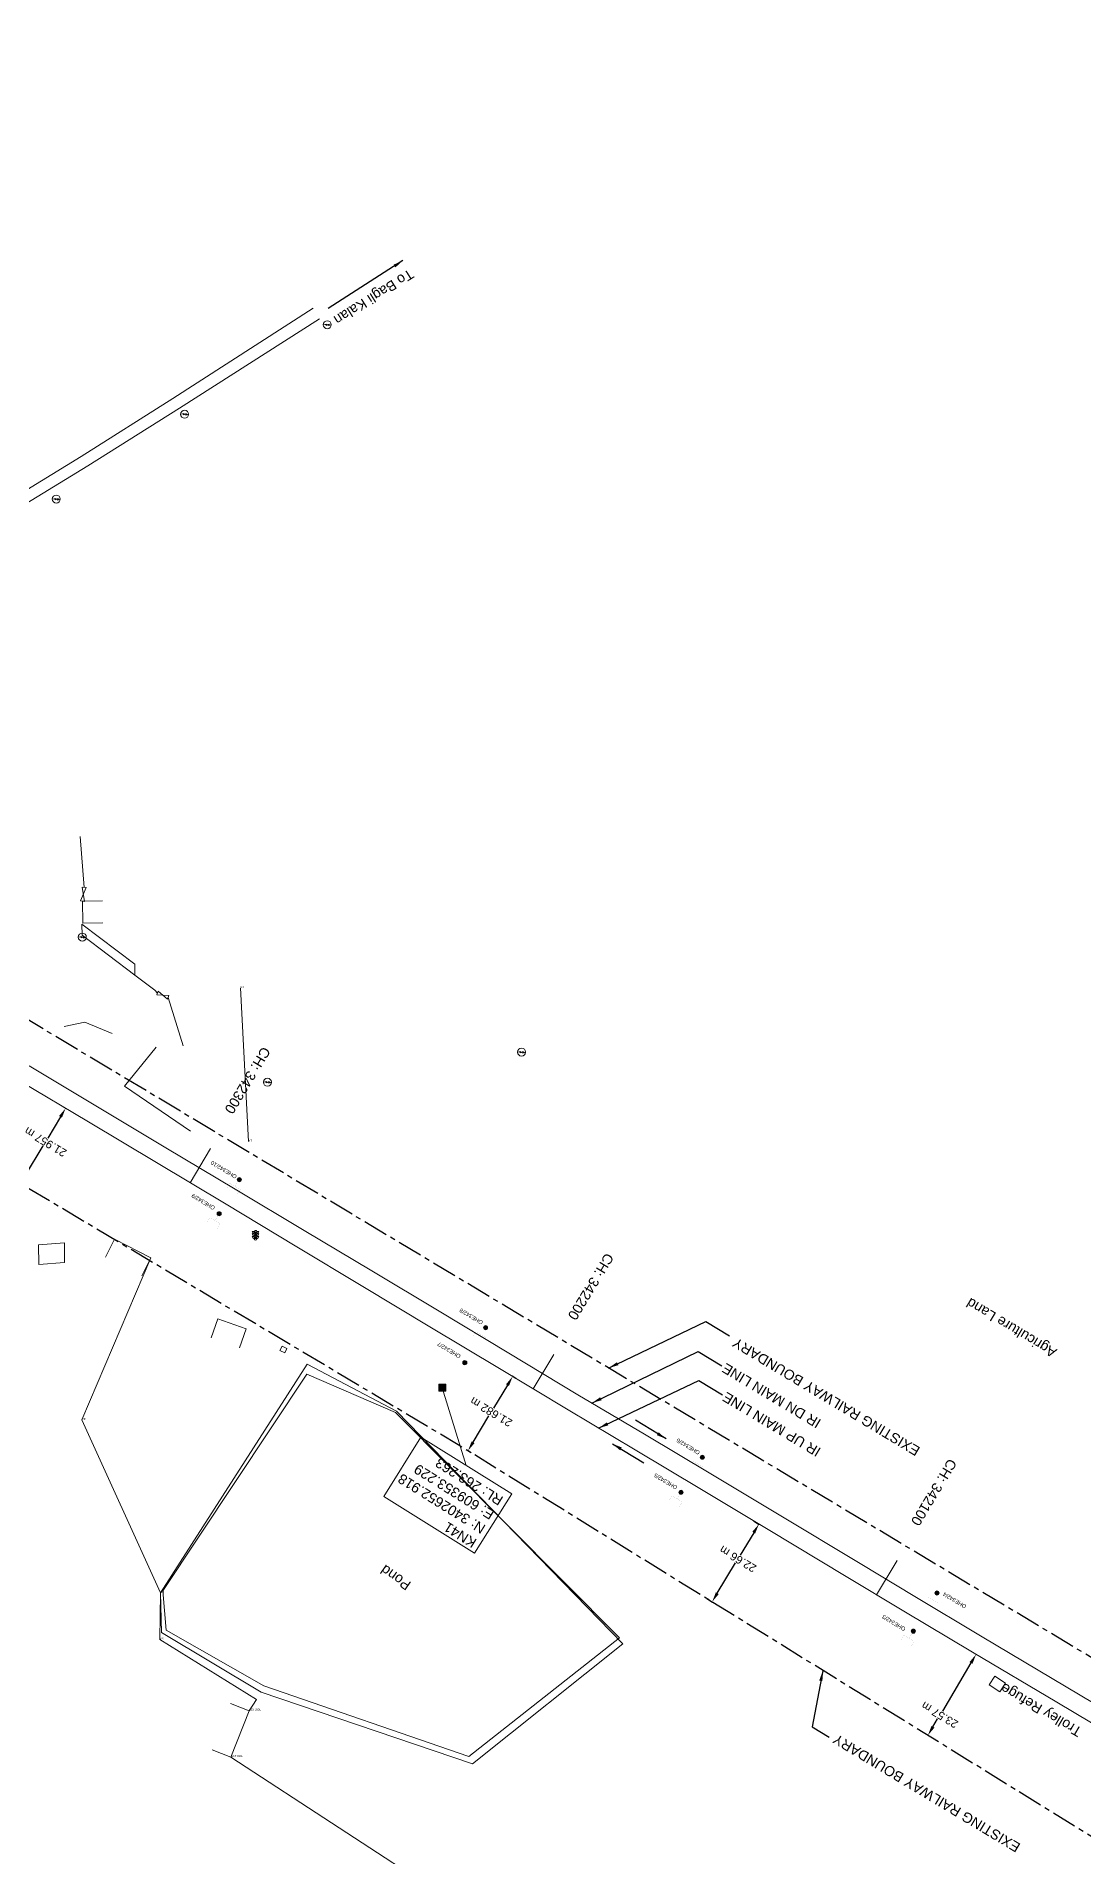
# Model space of a CAD drawing. Header units: feet. Extents: x 593168 to 611286, y 3401475 to 3412398.
# Drawn here: x 609251.9 to 609513.4, y 3402535.7 to 3402990.6 of the extents above; entities that cross this region are included whole.
import ezdxf
from ezdxf.enums import TextEntityAlignment as Align

# ---------------------------------------------------------------- set-up
doc = ezdxf.new("R2010")
doc.units = ezdxf.units.FT
doc.header["$MEASUREMENT"] = 0
doc.linetypes.add('CENTER', pattern=[2, 1.25, -0.25, 0.25, -0.25])
doc.layers.get('Defpoints').update_dxf_attribs({"lineweight": 0})
for name, color, linetype, lineweight in [('Bench_Mark', 7, 'Continuous', 0), ('Compound Wall', 251, 'Continuous', 0), ('DFCC BOUNDARY', 6, 'CENTER', 0), ('Educational Building Pucca', 251, 'Continuous', 0), ('Electric Pole', 251, 'Continuous', 0), ('Existing IR Chainage', 7, 'Continuous', 0), ('Existing IR Track', 143, 'Continuous', 0), ('Fence', 251, 'F-LINE', 0), ('Gate', 251, 'Continuous', 0), ('OHE MAST', 8, 'Continuous', 0), ('OHE MAST TEXT', 8, 'Continuous', 0), ('Pond Bottom', 5, 'Continuous', 0), ('Pond Top', 5, 'Continuous', 0), ('Residential Building Pucca', 251, 'Continuous', 0), ('Side Details', 251, 'Continuous', 0), ('Sign Board', 251, 'Continuous', 0), ('Subroad Edge', 34, 'Continuous', 0), ('Text1', 251, 'Continuous', 0), ('TOPOSTYLEREMARK', 251, 'Continuous', 0), ('Trolley Stand', 251, 'Continuous', 0), ('Village Area', 251, 'Continuous', 0), ('Village Area text', 251, 'Continuous', 0), ('Water Logged Area', 5, 'Continuous', 0)]:
    doc.layers.add(name, color=color, linetype=linetype, lineweight=lineweight)
doc.layers.add('Existing Railway Boundary', color=7, linetype='CENTER')
doc.styles.get("Standard").update_dxf_attribs({"font": 'arial.ttf'})
doc.styles.add('Style-Arial', font='arial.ttf')
doc.linetypes.add('F-LINE', pattern='A,0.6,["X",Standard,S=0.3,R=0,X=0,Y=-0.15],0.1', length=0.7)
doc.dimstyles.new('ISO-25', dxfattribs={"dimtxt": 2.5, "dimasz": 2.5, "dimexe": 1.25, "dimexo": 0.625, "dimtad": 1, "dimtxsty": 'Standard', "dimcen": 2.5, "dimadec": 0, "dimazin": 0, "dimtfac": 1, "dimtmove": 0, "dimatfit": 3, "dimfxl": 1, "dimarcsym": 0})
doc.dimstyles.get("Standard").update_dxf_attribs({"dimtxt": 0.18, "dimasz": 0.18, "dimexe": 0.18, "dimexo": 0.0625, "dimgap": 0.09, "dimtad": 0, "dimtih": 1, "dimtoh": 1, "dimdec": 4, "dimzin": 0, "dimdsep": 46, "dimtxsty": 'Standard', "dimcen": 0.09, "dimadec": 0, "dimazin": 0, "dimtfac": 1, "dimtdec": 4, "dimtofl": 0, "dimtmove": 0, "dimatfit": 3, "dimfxl": 1, "dimtolj": 1, "dimtzin": 0, "dimarcsym": 0})

# ---------------------------------------------------------------- blocks, each defined once
blk = doc.blocks.new('GT')
at = {"layer": 'Gate'}
for p, q in [((-0.5, -0.5), (-0.5, 0.5)), ((-0.5, 0.5), (0.5, -0.5)), ((0.5, 0.5), (0.5, -0.5))]:
    blk.add_line(p, q, dxfattribs=at)
blk.add_lwpolyline([(0.5, 0.5), (-0.5, -0.5)], dxfattribs=at)
blk = doc.blocks.new('EP')
blk.add_hatch(color=8).paths.add_polyline_path([(-0.21, -0.05), (-0.21, 0.16), (-0.93, -0.01), (-0.31, 0.07), (-0.31, -0.19), (0.31, 0), (0.31, -0.24), (0.94, -0.01), (0.41, -0.1), (0.43, 0.15)])
at = {"color": 8}
for p, q in [((-0.93, -0.01), (-0.21, 0.16)), ((-0.31, 0.07), (-0.93, -0.01)), ((-0.31, -0.19), (-0.31, 0.07)), ((0.31, 0), (-0.31, -0.19)), ((-0.21, 0.16), (-0.21, -0.05)), ((-0.21, -0.05), (0.43, 0.15)), ((0.31, -0.24), (0.31, 0)), ((0.43, 0.15), (0.41, -0.1)), ((0.94, -0.01), (0.31, -0.24)), ((0.41, -0.1), (0.94, -0.01))]:
    blk.add_line(p, q, dxfattribs=at)
blk.add_circle((0, 0), 1, dxfattribs=at)
blk = doc.blocks.new('SIG')
for color, points in [(1, [(-0.22, 0.42, 0.180295), (-0.01, 0.33, -0.00255), (0.01, 0.33, -0.00255), (0.02, 0.33, 0.180295), (0.23, 0.42, -0.002654), (0.25, 0.44, 0.184495), (0.33, 0.65, 1.000001), (-0.32, 0.65, 0.184495), (-0.24, 0.44, -0.002654)]), (2, [(0.23, -0.23, -0.002654), (0.25, -0.21, 0.184495), (0.33, 0.01, 1.000001), (-0.32, 0.01, 0.184495), (-0.24, -0.21, -0.002654), (-0.22, -0.23, 0.180295), (-0.01, -0.32, -0.00255), (0.01, -0.32, -0.00255), (0.02, -0.32, 0.180295)]), (3, [(0.23, -0.88, -0.002654), (0.25, -0.86, 0.184495), (0.33, -0.64, 1.000001), (-0.32, -0.64, 0.184495), (-0.24, -0.86, -0.002654), (-0.22, -0.88, 0.395599)])]:
    blk.add_hatch(color=color).paths.add_polyline_path(points)
for p, q in [((-0.31, 0.98), (-0.32, -0.9)), ((0.33, -0.9), (0.32, 0.98))]:
    blk.add_line(p, q)
for points in [[(-0.31, 0.98), (-0.81, 0.98, 0.198758), (-0.42, 0.41, 0.003814), (-0.31, 0.39, 0.003814)], [(-0.31, 0.33), (-0.81, 0.33, 0.198758), (-0.42, -0.23, 0.003727), (-0.32, -0.26, 0.003727)], [(0.32, 0.98), (0.82, 0.98, -0.198758), (0.44, 0.41, -0.003814), (0.32, 0.39, -0.003814)], [(0.32, 0.33), (0.82, 0.33, -0.198758), (0.44, -0.23, -0.003727), (0.33, -0.26, -0.003727)], [(-0.32, -0.32), (-0.81, -0.32, 0.198758), (-0.42, -0.88, 0.003639), (-0.32, -0.9)], [(0.33, -0.32), (0.82, -0.32, -0.198758), (0.44, -0.88, -0.003639), (0.33, -0.9)]]:
    blk.add_lwpolyline(points, format="xyb")
for centre, radius, start, end in [((0.01, 0.91), 0.324, 12.4049, 167.5951), ((0.01, 0.81), 0.357, 27.7578, 152.2422), ((0.01, -0.9), 0.324, 181.4572, 358.5428)]:
    blk.add_arc(centre, radius, start, end)
blk = doc.blocks.new('OHE MAST')
h = blk.add_hatch(color=256)
h.dxf.hatch_style = 1
edge = h.paths.add_edge_path()
edge.add_arc((0, 0), 0.514, 0, 360)
at = {"const_width": 0.01}
for points in [[(1.5, 3.5), (1.5, 2), (-1.5, 2), (-1.5, 3.5)], [(0, 2), (0, 0)]]:
    blk.add_lwpolyline(points, dxfattribs=at)
blk.add_circle((0, 0), 0.514)
blk = doc.blocks.new('*D367')
at = {"layer": 'Defpoints', "color": 0, "linetype": 'ByBlock', "ltscale": 5, "transparency": 16777216}
for p in [(609486.57, 3402586.31), (609486.6, 3402586.29), (609474.52, 3402566.05)]:
    blk.add_point(p, dxfattribs=at)
at = {"layer": 'DFCC BOUNDARY', "color": 0, "linetype": 'ByBlock', "lineweight": -2, "ltscale": 5, "transparency": 16777216}
for p, q in [((609486.68, 3402586.24), (609486.7, 3402586.23)), ((609485.32, 3402584.14), (609478.16, 3402572.11)), ((609475.82, 3402568.18), (609476.98, 3402570.13)), ((609474.62, 3402565.99), (609474.65, 3402565.97))]:
    blk.add_line(p, q, dxfattribs=at)
at = {"layer": 'DFCC BOUNDARY', "color": 0, "linetype": 'ByBlock', "ltscale": 5, "transparency": 16777216}
for points in [[(609484.96, 3402584.35), (609485.68, 3402583.93), (609486.6, 3402586.29)], [(609475.46, 3402568.4), (609476.18, 3402567.97), (609474.54, 3402566.03)]]:
    blk.add_solid(points, dxfattribs=at)
at = {"layer": 'DFCC BOUNDARY', "color": 0, "linetype": 'ByBlock', "ltscale": 5, "transparency": 16777216, "insert": (609477.51, 3402571.16), "char_height": 2, "attachment_point": 5, "rotation": 149, "style": 'Style-Arial'}
blk.add_mtext('\\A1;23.57 m', dxfattribs=at)
blk = doc.blocks.new('TerminatorOpen_0.5')
at = {"color": 0, "linetype": 'ByBlock', "lineweight": -2}
for q in [(-1, 0.25), (-1, 0), (-1, -0.25)]:
    blk.add_line((0, 0), q, dxfattribs=at)
blk = doc.blocks.new('*D368')
at = {"layer": 'Defpoints', "color": 0, "linetype": 'ByBlock', "ltscale": 5, "transparency": 16777216}
for p in [(609430.92, 3402619.68), (609432.33, 3402618.83), (609419.25, 3402600.26)]:
    blk.add_point(p, dxfattribs=at)
at = {"layer": 'DFCC BOUNDARY', "color": 0, "linetype": 'ByBlock', "lineweight": -2, "ltscale": 5, "transparency": 16777216}
for p, q in [((609431.03, 3402619.62), (609432.44, 3402618.77)), ((609431.05, 3402616.69), (609427.68, 3402611.09)), ((609421.95, 3402601.55), (609426.5, 3402609.12)), ((609419.35, 3402600.2), (609420.77, 3402599.35))]:
    blk.add_line(p, q, dxfattribs=at)
at = {"layer": 'DFCC BOUNDARY', "color": 0, "linetype": 'ByBlock', "ltscale": 5, "transparency": 16777216}
for points in [[(609430.69, 3402616.9), (609431.4, 3402616.47), (609432.33, 3402618.83)], [(609421.59, 3402601.77), (609422.3, 3402601.34), (609420.66, 3402599.41)]]:
    blk.add_solid(points, dxfattribs=at)
at = {"layer": 'DFCC BOUNDARY', "color": 0, "linetype": 'ByBlock', "ltscale": 5, "transparency": 16777216, "insert": (609427.09, 3402610.1), "char_height": 2, "attachment_point": 5, "rotation": 149, "style": 'Style-Arial'}
blk.add_mtext('\\A1;22.66 m', dxfattribs=at)
blk = doc.blocks.new('*D369')
at = {"layer": 'Defpoints', "color": 0, "linetype": 'ByBlock', "ltscale": 5, "transparency": 16777216}
for p in [(609370.83, 3402655.71), (609371.73, 3402655.17), (609360.55, 3402636.59)]:
    blk.add_point(p, dxfattribs=at)
at = {"layer": 'DFCC BOUNDARY', "color": 0, "linetype": 'ByBlock', "lineweight": -2, "ltscale": 5, "transparency": 16777216}
for p, q in [((609371.62, 3402655.23), (609370.72, 3402655.77)), ((609369.54, 3402653.57), (609366.08, 3402647.81)), ((609360.94, 3402639.28), (609364.89, 3402645.85)), ((609360.44, 3402636.65), (609359.54, 3402637.2))]:
    blk.add_line(p, q, dxfattribs=at)
at = {"layer": 'DFCC BOUNDARY', "color": 0, "linetype": 'ByBlock', "ltscale": 5, "transparency": 16777216}
for points in [[(609369.18, 3402653.78), (609369.9, 3402653.35), (609370.83, 3402655.71)], [(609360.58, 3402639.49), (609361.29, 3402639.06), (609359.65, 3402637.13)]]:
    blk.add_solid(points, dxfattribs=at)
at = {"layer": 'DFCC BOUNDARY', "color": 0, "linetype": 'ByBlock', "ltscale": 5, "transparency": 16777216, "insert": (609365.45, 3402646.86), "char_height": 2, "attachment_point": 5, "rotation": 149, "style": 'Style-Arial'}
blk.add_mtext('\\A1;21.682 m', dxfattribs=at)
blk = doc.blocks.new('*D370')
at = {"layer": 'Defpoints', "color": 0, "linetype": 'ByBlock', "ltscale": 5, "transparency": 16777216}
for p in [(609258.59, 3402723.1), (609259.17, 3402722.75), (609247.32, 3402704.26)]:
    blk.add_point(p, dxfattribs=at)
at = {"layer": 'DFCC BOUNDARY', "color": 0, "linetype": 'ByBlock', "lineweight": -2, "ltscale": 5, "transparency": 16777216}
for p, q in [((609258.7, 3402723.03), (609259.27, 3402722.69)), ((609257.88, 3402720.61), (609254.71, 3402715.3)), ((609249.17, 3402706.06), (609253.53, 3402713.33)), ((609247.42, 3402704.19), (609248, 3402703.85))]:
    blk.add_line(p, q, dxfattribs=at)
at = {"layer": 'DFCC BOUNDARY', "color": 0, "linetype": 'ByBlock', "ltscale": 5, "transparency": 16777216}
for points in [[(609257.53, 3402720.82), (609258.24, 3402720.4), (609259.17, 3402722.75)], [(609248.82, 3402706.27), (609249.53, 3402705.85), (609247.89, 3402703.91)]]:
    blk.add_solid(points, dxfattribs=at)
at = {"layer": 'DFCC BOUNDARY', "color": 0, "linetype": 'ByBlock', "ltscale": 5, "transparency": 16777216, "insert": (609254.12, 3402714.32), "char_height": 2, "attachment_point": 5, "rotation": 149, "style": 'Style-Arial'}
blk.add_mtext('\\A1;21.957 m', dxfattribs=at)
blk = doc.blocks.new('BM')
blk.add_hatch(color=256).paths.add_polyline_path([(-0.88, 0.88), (-0.88, -0.88), (0.88, -0.88), (0.88, 0.88)])
for p, q in [((0.88, 0.88), (-0.88, 0.88)), ((-0.88, 0.88), (-0.88, -0.88)), ((0.88, -0.88), (0.88, 0.88)), ((-0.88, -0.88), (0.88, -0.88))]:
    blk.add_line(p, q)

msp = doc.modelspace()

# ---------------------------------------------------------------- linework, layer by layer
at = {"layer": 'Compound Wall'}
for points in [[(609263.785, 3402777.9503, 262.4672), (609262.815, 3402790.6437, 262.2713)], [(609276.414, 3402756.0364, 263.5429), (609281.4844, 3402752.2898, 262.8041), (609282.1066, 3402751.5214, 263.288)], [(609284.7775, 3402750.4497, 263.294), (609288.4849, 3402738.3325, 264.6056)], [(609282.69, 3402590.0038, 261.3735), (609306.8512, 3402574.9723, 261.1546), (609305.0002, 3402572.2009, 262.1653), (609300.409, 3402560.597, 261.6014), (609408.655, 3402489.9372, 261.4975)]]:
    msp.add_polyline3d(points, dxfattribs=at)
at = {"layer": 'Educational Building Pucca'}
msp.add_polyline3d([(609300.3522, 3402574.0399, 262.1653), (609305.0002, 3402572.2009, 262.1653), (609300.409, 3402560.597, 261.6014), (609295.761, 3402562.436, 261.6014)], dxfattribs=at)
at = {"layer": 'Existing IR Chainage', "color": 7, "linetype": 'Continuous', "lineweight": 13, "flags": 128}
for points in [[(609295.3811, 3402712.7189), (609290.2348, 3402704.1447)], [(609381.1021, 3402661.1965), (609375.9445, 3402652.6292)], [(609466.8386, 3402609.7723), (609461.7015, 3402601.1927)]]:
    msp.add_lwpolyline(points, dxfattribs=at)
at = {"layer": 'Existing IR Track', "flags": 128}
for points in [[(609530.0989, 3402565.6345), (609509.0757, 3402578.1813), (609488.1077, 3402590.6952), (609470.8945, 3402601.031), (609458.0884, 3402608.7206), (609436.9809, 3402621.3836), (609420.3128, 3402631.3787), (609403.7211, 3402641.2716), (609387.1295, 3402651.1644), (609369.8372, 3402661.5793), (609352.5104, 3402672.0147), (609335.6807, 3402682.09), (609318.7765, 3402692.21), (609301.5165, 3402702.5447), (609284.23, 3402712.8952), (609267.1363, 3402723.1226), (609250.0745, 3402733.3309)], [(609527.9737, 3402561.6684), (609506.7519, 3402574.2965), (609485.6869, 3402586.8314), (609468.5401, 3402597.0981), (609454.1785, 3402605.6971), (609434.6288, 3402617.4512), (609417.9833, 3402627.4592), (609401.3937, 3402637.3777), (609384.6853, 3402647.3671), (609367.5176, 3402657.7023), (609350.149, 3402668.1586), (609333.3781, 3402678.2371), (609316.4734, 3402688.396), (609299.2417, 3402698.7387), (609281.8904, 3402709.1531), (609264.8724, 3402719.3394), (609247.8226, 3402729.5446)]]:
    msp.add_lwpolyline(points, dxfattribs=at)
at = {"layer": 'Existing Railway Boundary', "ltscale": 5}
msp.add_lwpolyline([(610412.2426, 3402047.4072), (610348.1708, 3402084.3155), (610255.6699, 3402141.9633), (610098.8011, 3402235.9968), (610097.6409, 3402236.5907), (610096.8654, 3402237.0016), (610095.7382, 3402237.4658), (610093.9073, 3402238.4592), (608296.8511, 3403316.4743), (608263.9541, 3403378.7593), (608188.5487, 3403419.3953), (608142.2829, 3403445.4311)], dxfattribs=at)
at = {"layer": 'Existing Railway Boundary', "ltscale": 5, "flags": 128}
msp.add_lwpolyline([(610089.8523, 3402205.9601), (610086.9233, 3402207.5999), (609765.011, 3402386.391), (609614.578, 3402479.3607), (609357.2464, 3402638.6343), (609071.6809, 3402809.1058), (609027.698, 3402836.29), (608983.406, 3402861.337), (608939.535, 3402887.313), (608925.412, 3402894.658), (608894.961, 3402913.367), (608851.4393, 3402938.6596), (608807.387, 3402965.294), (608719.637, 3403017.384), (608676.967, 3403042.83), (608658.67, 3403054.413), (608489.552, 3403156.593), (608405.415, 3403205.216), (608371.0084, 3403228.0502)], dxfattribs=at)
at = {"layer": 'Fence'}
msp.add_lwpolyline([(609281.7801, 3402737.9845), (609273.8654, 3402728.2567), (609290.3663, 3402717.0236)], dxfattribs=at)
at = {"layer": 'Pond Bottom'}
msp.add_polyline3d([(609283.4212, 3402602.1253, 259.9939), (609284.3086, 3402592.2977, 260.3928), (609308.6413, 3402578.3843, 260.4238), (609359.8721, 3402560.765, 260.6537), (609397.5476, 3402590.3981, 260.5887), (609341.5823, 3402646.6811, 260.6027), (609319.4523, 3402656.3326, 260.5647), (609283.4212, 3402602.1253, 259.9939)], dxfattribs=at)
at = {"layer": 'Pond Top'}
for points in [[(609360.8196, 3402558.9073, 261.4315), (609307.9921, 3402576.8648, 261.1756), (609283.0785, 3402591.7475, 260.7537), (609282.8396, 3402601.6405, 261.0096), (609319.4708, 3402658.8313, 261.5505)], [(609319.4708, 3402658.8313, 261.5505), (609341.8178, 3402647.0369, 261.0026), (609398.3106, 3402588.8765, 261.5705), (609360.8196, 3402558.9073, 261.4315)]]:
    msp.add_polyline3d(points, dxfattribs=at)
at = {"layer": 'Residential Building Pucca'}
for points in [[(609268.4452, 3402769.0825, 262.6142), (609263.447, 3402769.0209, 262.6142), (609263.3794, 3402774.5079, 262.4362), (609268.3775, 3402774.5695, 262.4362)], [(609269.0866, 3402685.5613, 261.0756), (609271.3582, 3402690.0138, 261.0756), (609280.4713, 3402685.3645, 261.2985), (609278.1997, 3402680.9119, 261.2985)], [(609295.5243, 3402665.383, 261.9503), (609297.1812, 3402670.099, 261.9503), (609304.2363, 3402667.6203, 261.7454), (609302.5794, 3402662.9044, 261.7454)]]:
    msp.add_polyline3d(points, dxfattribs=at)
for points in [[(609276.414, 3402756.0364, 263.5429), (609263.2563, 3402766.0238, 262.2533), (609263.2181, 3402768.763, 262.6171), (609276.4159, 3402758.7452, 262.6171)], [(609252.4659, 3402683.6864, 262.7001), (609252.4204, 3402688.5995, 262.7281), (609258.8621, 3402689.1372, 262.6851), (609258.9076, 3402684.224, 262.6851)], [(609313.2162, 3402663.2676, 261.7484), (609314.395, 3402662.7358, 261.7774), (609313.8873, 3402661.644, 261.3265), (609312.7083, 3402662.1759, 261.3265)]]:
    msp.add_polyline3d(points, close=True, dxfattribs=at)
at = {"layer": 'Subroad Edge'}
for points in [[(609148.0775, 3402805.8263, 263.8918), (609157.1887, 3402814.9627, 263.205), (609165.2571, 3402822.6179, 262.4782), (609189.4263, 3402840.728, 262.0323), (609193.262, 3402843.3001, 261.9823), (609203.3175, 3402849.27, 261.9064), (609232.1485, 3402866.6774, 261.9383), (609263.0471, 3402885.5782, 261.9224), (609285.958, 3402900.0933, 261.9743), (609320.9596, 3402922.6529, 262.0143)], [(609151.4797, 3402803.6542, 263.8838), (609159.7194, 3402813.2228, 263.172), (609167.4539, 3402820.6731, 262.4362), (609190.8394, 3402838.2518, 262.0313), (609193.1314, 3402840.0956, 261.9923), (609205.0334, 3402847.1754, 261.9304), (609233.75, 3402864.3521, 261.9413), (609264.6952, 3402883.308, 261.9324), (609287.5678, 3402897.682, 261.9903), (609322.5792, 3402920.0133, 262.1613)]]:
    msp.add_polyline3d(points, dxfattribs=at)
at = {"layer": 'TOPOSTYLEREMARK'}
msp.add_line((609353.229, 3402652.918), (609359.2521, 3402633.4857), dxfattribs=at)
at = {"layer": 'TOPOSTYLEREMARK', "linetype": 'Continuous'}
msp.add_lwpolyline([(609370.6098, 3402626.3886), (609361.3363, 3402611.5477), (609338.6207, 3402625.742), (609347.8943, 3402640.5828)], close=True, dxfattribs=at)
at = {"layer": 'Trolley Stand'}
msp.add_polyline3d([(609489.8444, 3402578.673, 263.4099), (609492.4852, 3402576.9022, 263.3389), (609493.9416, 3402579.0946, 263.4699), (609491.3001, 3402580.8658, 263.4699)], close=True, dxfattribs=at)
at = {"layer": 'Village Area'}
for points in [[(609304.8266, 3402714.4655, 262.1913), (609302.8268, 3402752.8333, 262.1703)], [(609280.4713, 3402685.3645, 261.2985), (609263.228, 3402644.8671, 261.2615), (609282.8396, 3402601.6405, 261.0096), (609282.675, 3402590.0078, 261.3725)]]:
    msp.add_polyline3d(points, dxfattribs=at)
at = {"layer": 'Water Logged Area'}
msp.add_polyline3d([(609258.8182, 3402743.1547, 262.1023), (609263.9432, 3402744.2268, 261.9673), (609270.8241, 3402741.3942, 262.3192)], dxfattribs=at)

# ---------------------------------------------------------------- block references
at = {"layer": 'Bench_Mark'}
msp.add_blockref('BM', (609353.229, 3402652.918, 264.02), dxfattribs=at)
at = {"layer": 'Electric Pole', "xscale": 0.9997078269177826, "yscale": 0.9997078269177826, "zscale": 0.9997078269177826}
for p in [(609324.5236, 3402918.5489, 262.0023), (609288.8834, 3402896.1761, 261.9903), (609256.8295, 3402874.9729, 261.4285), (609263.3327, 3402765.5118, 264.1977), (609373.039, 3402736.7708, 261.8104), (609309.5783, 3402729.2596, 262.0123)]:
    msp.add_blockref('EP', p, dxfattribs=at)
at = {"layer": 'Gate', "yscale": 0.999707826877203}
for p, xscale, zscale, rotation in [((609263.5893, 3402776.22, 156.3202), 3.482671727051116, 3.482671727051116, 83.34587188286507), ((609283.442, 3402750.9856, 156.3202), 2.877853245387765, 2.877853245387765, 338.3458718813187)]:
    msp.add_blockref('GT', p, dxfattribs=dict(at, xscale=xscale, zscale=zscale, rotation=rotation))
at = {"layer": 'OHE MAST', "rotation": 149.0208306544456}
for p in [(609302.5581, 3402704.8987), (609297.5156, 3402696.3867), (609364.0607, 3402667.9184), (609358.8716, 3402659.1775), (609418.2002, 3402635.5393), (609412.892, 3402626.7936), (609476.8139, 3402601.6074), (609470.915, 3402592.091)]:
    msp.add_blockref('OHE MAST', p, dxfattribs=at)
at = {"layer": 'Sign Board', "xscale": 0.9997078269177826, "yscale": 0.9997078269177826, "zscale": 0.9997078269177826}
msp.add_blockref('SIG', (609306.6072, 3402691.0003, 263.8408), dxfattribs=at)

# ---------------------------------------------------------------- texts
at = {"layer": 'Educational Building Pucca'}
for p in [(609305, 3402572.201, 262.165), (609300.424, 3402560.649, 261.601)]:
    msp.add_text('SCHOOL', height=0.5, dxfattribs=at).set_placement(p)
at = {"layer": 'Existing IR Chainage', "color": 7, "lineweight": 0, "char_height": 2.5, "attachment_point": 6, "line_spacing_factor": 0.60036, "style": 'Style-Arial'}
for s, insert, rotation in [('CH: 342300', (609299.8129, 3402721.7218), 239.027287), ('CH: 342200', (609385.5459, 3402670.1936), 238.951392), ('CH: 342100', (609471.2607, 3402618.7801), 239.088901)]:
    msp.add_mtext(s, dxfattribs=dict(at, insert=insert, rotation=rotation))
at = {"layer": 'Existing IR Track', "color": 7, "lineweight": -3}
for s, p in [('IR DN MAIN LINE', (609423.5042, 3402658.1025)), ('IR UP MAIN LINE', (609423.628, 3402650.8932))]:
    msp.add_text(s, height=2.5, rotation=149, dxfattribs=at).set_placement(p, align=Align.MIDDLE_RIGHT)
at = {"layer": 'Existing Railway Boundary', "linetype": 'Continuous', "ltscale": 5}
for p in [(609426.7554, 3402665.5448, 613.7163), (609451.8174, 3402566.4912, 770.0366)]:
    msp.add_text('EXISTING RAILWAY BOUNDARY', height=2.5, rotation=149, dxfattribs=at).set_placement(p, align=Align.RIGHT)
at = {"layer": 'OHE MAST TEXT'}
for s, p in [('OHE342/10', (609302.0462, 3402705.9363, 263.628)), ('OHE342/9', (609296.5858, 3402698.118, 263.376)), ('OHE342/8', (609363.5301, 3402669.4632, 263.717)), ('OHE342/7', (609357.9779, 3402661.0505, 262.353)), ('OHE342/6', (609417.7227, 3402636.9521, 263.633)), ('OHE342/5', (609412.0844, 3402628.2463, 263.282)), ('OHE342/4', (609484.293, 3402598.5301, 263.192)), ('OHE342/3', (609469.0952, 3402592.892, 263.444))]:
    msp.add_text(s, height=1, rotation=149, dxfattribs=at).set_placement(p)
at = {"layer": 'Pond Bottom'}
msp.add_text('Pond', height=2.5, rotation=145.065148, dxfattribs=at).set_placement((609345.6631, 3402604.1635, 156.3202))
at = {"layer": 'Side Details'}
msp.add_text('Agriculture Land', height=2.5, rotation=149, dxfattribs=at).set_placement((609506.9601, 3402662.3942, 156.3202))
at = {"layer": 'Subroad Edge'}
msp.add_text('To Bagli Kalan', height=2.5, rotation=212.308621, dxfattribs=at).set_placement((609345.0622, 3402932.5871))
at = {"layer": 'Text1'}
msp.add_text('Trolley Refuge', height=2.5, rotation=149.580992, dxfattribs=at).set_placement((609513.2665, 3402567.6779, 258.8123))
at = {"layer": 'TOPOSTYLEREMARK', "insert": (609345.3339, 3402622.3761), "char_height": 2.5, "width": 36.34963, "attachment_point": 2, "rotation": 148}
msp.add_mtext('\\pxql;KN41\\PN: 3402652.918\\PE: 609353.229\\PRL: 263.263', dxfattribs=at)
at = {"layer": 'Village Area text'}
for p in [(609302.827, 3402752.833, 262.17), (609304.827, 3402714.466, 262.191), (609263.228, 3402644.867, 261.262), (609282.84, 3402601.641, 261.01), (609282.675, 3402590.008, 261.373)]:
    msp.add_text('VB', height=0.5, dxfattribs=at).set_placement(p)

# ---------------------------------------------------------------- dimensions: what is measured, and where the dimension line sits
at = {"layer": 'DFCC BOUNDARY', "color": 7, "linetype": 'ByBlock', "ltscale": 5}
for base, p1, p2, angle, picture, middle in [((609259.1671, 3402722.7543), (609247.3159, 3402704.2585), (609258.5925, 3402723.0982), 59.097213, '*D370', (609254.1174, 3402714.3179)), ((609370.8292, 3402655.7088), (609360.5485, 3402636.5905), (609371.7311, 3402655.1658), 58.951392, '*D369', (609365.4456, 3402646.8552)), ((609432.3343, 3402618.8308), (609419.2463, 3402600.2599), (609430.9223, 3402619.6797), 58.983899, '*D368', (609427.0869, 3402610.1031)), ((609486.5966, 3402586.2901), (609474.5164, 3402566.0508), (609486.5695, 3402586.3062), 59.245006, '*D367', (609477.5094, 3402571.1563))]:
    dim = msp.add_linear_dim(base=base, p1=p1, p2=p2, angle=angle, dimstyle='Standard', override={"dimtxt": 2, "dimasz": 2.5, "dimexe": 0.125, "dimexo": 0.125, "dimgap": 0.125, "dimtad": 1, "dimtih": 0, "dimtoh": 0, "dimdec": 3, "dimzin": 11, "dimpost": ' m', "dimtxsty": 'Style-Arial', "dimsah": 1, "dimadec": 4, "dimazin": 3, "dimtmove": 2, "dimatfit": 1, "dimldrblk": 'TerminatorOpen_0.5', "dimfrac": 2, "dimtzin": 11}, dxfattribs=at)
    dim.commit()
    dim.dimension.update_dxf_attribs({"geometry": picture, "text_midpoint": middle, "dimtype": 129, "text_rotation": 149})

# ---------------------------------------------------------------- leaders
at = {"layer": 'Existing IR Track', "color": 7, "lineweight": -3}
for points, override in [([(609390.6254, 3402649.08), (609417.196, 3402661.9581), (609423.1142, 3402658.393)], {"dimtxt": 3, "dimasz": 2.5, "dimgap": 0.625, "dimtad": 0, "dimdec": 3, "dimzin": 2, "dimtdec": 3}), ([(609392.2934, 3402642.8185), (609417.305, 3402654.6753), (609423.2232, 3402651.1103)], {"dimtxt": 3, "dimasz": 2.5, "dimgap": 0.625, "dimtad": 0, "dimdec": 3, "dimzin": 2, "dimtdec": 3}), ([(609409.191, 3402640.1148), (609401.5095, 3402644.8298)], {"dimtxt": 3, "dimasz": 2.5, "dimtad": 0, "dimdec": 3, "dimzin": 2, "dimtdec": 3}), ([(609395.7545, 3402638.9094), (609403.5924, 3402634.1511)], {"dimtxt": 3, "dimasz": 2.5, "dimtad": 0, "dimdec": 3, "dimzin": 2, "dimtdec": 3})]:
    msp.add_leader(points, dimstyle='ISO-25', override=override, dxfattribs=at)
at = {"layer": 'Existing Railway Boundary', "linetype": 'Continuous', "ltscale": 5}
for points in [[(609394.8022, 3402657.8372), (609419.091, 3402669.4821), (609425.0092, 3402665.9171)], [(609448.2774, 3402582.1268, 156.3202), (609445.6333, 3402568.1887, 156.3202), (609449.9002, 3402565.6184, 156.3202)]]:
    msp.add_leader(points, dimstyle='ISO-25', override={"dimtxt": 3, "dimasz": 2.5, "dimgap": 0.625, "dimtad": 0, "dimdec": 3, "dimzin": 2, "dimtdec": 3}, dxfattribs=at)
at = {"layer": 'Subroad Edge'}
msp.add_leader([(609343.4082, 3402934.5536), (609324.7723, 3402922.58)], dimstyle='ISO-25', override={"dimtxt": 3, "dimasz": 2.5, "dimgap": 0.625, "dimtad": 0, "dimdec": 3, "dimzin": 2, "dimtdec": 3}, dxfattribs=at)

doc.saveas('drawing.dxf')
